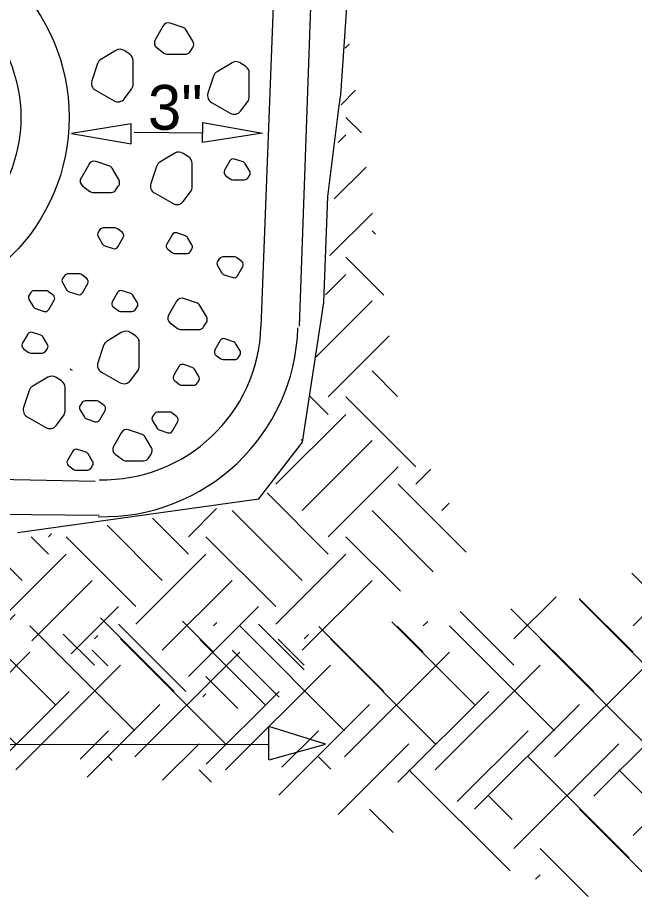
# Model space of a CAD drawing. Extents: x -262 to -177, y 992 to 1102.
# Drawn here: x -211.18 to -195.83, y 1030.01 to 1051.9 of the extents above; entities that cross this region are included whole.
import ezdxf

# ---------------------------------------------------------------- set-up
doc = ezdxf.new("R2010")
doc.units = 0
doc.layers.add('Default', color=7, linetype='Continuous')

# ---------------------------------------------------------------- blocks, each defined once
blk = doc.blocks.new('_X')
for p, q in [((61.308, 43.741), (61.383, 43.816)), ((43.771, 43.402), (43.752, 43.421)), ((61.23, 42.668), (61.503, 42.942)), ((43.787, 42.392), (43.501, 42.678)), ((61.615, 42.131), (61.319, 42.426)), ((61.177, 41.953), (61.319, 42.095)), ((43.802, 41.382), (43.281, 41.904)), ((43.169, 41.512), (43.255, 41.598)), ((61.098, 40.88), (61.704, 41.485)), ((42.775, 40.123), (43.752, 41.101)), ((43.822, 40.699), (43.752, 40.769)), ((61.02, 39.807), (61.824, 40.611)), ((43.983, 39.544), (43.255, 40.272)), ((61.88, 40.209), (61.817, 40.272)), ((44.084, 38.449), (42.758, 39.775)), ((62.038, 39.056), (61.319, 39.775)), ((42.552, 39.237), (42.758, 39.443)), ((60.938, 39.062), (61.319, 39.443)), ((42.366, 38.057), (43.255, 38.946)), ((60.75, 37.879), (61.817, 38.946)), ((42.426, 37.123), (43.752, 38.449)), ((60.988, 37.123), (62.145, 38.28)), ((44.084, 38.117), (44.169, 38.203)), ((44.25, 37.62), (43.752, 38.117)), ((44.41, 36.465), (43.255, 37.62)), ((62.303, 37.134), (61.817, 37.62)), ((60.988, 36.792), (60.633, 37.147)), ((44.084, 35.797), (42.758, 37.123)), ((62.645, 35.797), (61.319, 37.123)), ((42.426, 36.792), (42.202, 37.017)), ((42.055, 36.089), (42.758, 36.792)), ((59.994, 35.466), (61.319, 36.792)), ((42.06, 35.1), (43.255, 36.294)), ((60.491, 36.294), (60.476, 36.31)), ((60.491, 34.969), (61.817, 36.294)), ((44.084, 35.466), (44.584, 35.966)), ((42.437, 34.482), (43.752, 35.797)), ((60.988, 34.471), (62.314, 35.797)), ((62.645, 35.466), (62.933, 35.753)), ((45.078, 34.14), (43.752, 35.466)), ((44.581, 34.969), (45.154, 35.542)), ((63.602, 34.177), (62.314, 35.466)), ((60.988, 34.14), (59.827, 35.301)), ((45.078, 34.471), (45.724, 35.118)), ((63.142, 34.969), (63.282, 35.108)), ((44.581, 33.643), (43.255, 34.969)), ((47.233, 33.643), (45.907, 34.969)), ((58.336, 34.471), (58.87, 35.005)), ((60.491, 33.643), (59.165, 34.969)), ((62.978, 33.807), (61.817, 34.969)), ((58.336, 34.14), (57.656, 34.82)), ((47.73, 34.14), (47.122, 34.748)), ((47.73, 34.471), (47.973, 34.715)), ((57.839, 33.643), (56.793, 34.689)), ((49.884, 33.643), (48.846, 34.681)), ((50.381, 34.14), (49.881, 34.64)), ((50.381, 34.471), (50.525, 34.615)), ((52.536, 33.643), (51.606, 34.573)), ((44.084, 33.146), (42.758, 34.471)), ((46.735, 33.146), (45.41, 34.471)), ((49.387, 33.146), (48.061, 34.471)), ((52.039, 33.146), (50.713, 34.471)), ((53.033, 34.14), (52.641, 34.532)), ((53.033, 34.471), (53.077, 34.515)), ((54.69, 33.146), (53.364, 34.471)), ((55.187, 33.643), (54.365, 34.465)), ((55.685, 34.14), (55.355, 34.469)), ((55.685, 34.471), (55.741, 34.528)), ((57.342, 33.146), (56.016, 34.471)), ((59.994, 33.146), (58.668, 34.471)), ((62.354, 33.437), (61.319, 34.471)), ((42.687, 34.07), (42.758, 34.14)), ((44.084, 32.814), (45.41, 34.14)), ((46.735, 32.814), (48.061, 34.14)), ((49.387, 32.814), (50.713, 34.14)), ((52.039, 32.814), (53.364, 34.14)), ((54.69, 32.814), (56.016, 34.14)), ((57.342, 32.814), (58.668, 34.14)), ((59.994, 32.814), (61.319, 34.14)), ((43.064, 33.452), (43.255, 33.643)), ((44.581, 32.317), (45.907, 33.643)), ((47.233, 32.317), (48.558, 33.643)), ((50.244, 32.677), (51.21, 33.643)), ((52.941, 32.722), (53.862, 33.643)), ((55.365, 32.494), (56.513, 33.643)), ((57.839, 32.317), (59.165, 33.643)), ((60.491, 32.317), (61.817, 33.643)), ((43.44, 32.834), (43.752, 33.146)), ((45.342, 32.084), (46.404, 33.146)), ((47.73, 31.82), (49.056, 33.146)), ((51.348, 32.786), (51.707, 33.146)), ((53.896, 32.683), (54.359, 33.146)), ((56.114, 32.249), (57.01, 33.146)), ((58.336, 31.82), (59.662, 33.146)), ((44.195, 32.371), (43.752, 32.814)), ((47.615, 31.603), (46.404, 32.814)), ((49.498, 32.372), (49.056, 32.814)), ((51.752, 32.77), (51.707, 32.814)), ((54.515, 32.658), (54.359, 32.814)), ((58.288, 31.537), (57.01, 32.814)), ((60.532, 31.944), (59.662, 32.814)), ((46.406, 31.818), (45.907, 32.317)), ((48.792, 32.084), (48.558, 32.317)), ((56.809, 32.021), (56.513, 32.317)), ((60.054, 31.428), (59.165, 32.317)), ((48.086, 31.795), (48.061, 31.82)), ((59.274, 31.214), (58.668, 31.82)), ((58.611, 31.431), (58.668, 31.488))]:
    blk.add_line(p, q)

msp = doc.modelspace()

# ---------------------------------------------------------------- linework, layer by layer
for p, q in [((-205.125, 1044.203), (-204.618, 1057.264)), ((-204.17, 1044.215), (-203.712, 1057.151)), ((-203.143, 1049.973), (-202.932, 1052.925)), ((-207.56, 1051.691), (-207.76, 1051.341)), ((-207.066, 1051.651), (-207.385, 1051.758)), ((-206.819, 1051.308), (-206.986, 1051.587)), ((-208.737, 1051.079), (-209.108, 1050.856)), ((-208.393, 1050.985), (-208.526, 1051.074)), ((-207.72, 1051.15), (-207.54, 1051.014)), ((-206.889, 1051.051), (-206.823, 1051.15)), ((-208.306, 1050.236), (-208.306, 1050.821)), ((-207.451, 1050.985), (-207.012, 1050.985)), ((-209.194, 1050.75), (-209.336, 1050.323)), ((-205.847, 1050.771), (-206.218, 1050.549)), ((-205.504, 1050.678), (-205.637, 1050.766)), ((-206.304, 1050.442), (-206.446, 1050.016)), ((-205.416, 1049.928), (-205.416, 1050.514)), ((-209.247, 1050.09), (-208.781, 1049.824)), ((-208.526, 1049.877), (-208.345, 1050.118)), ((-203.177, 1049.701), (-203.143, 1049.973)), ((-206.357, 1049.783), (-205.891, 1049.517)), ((-205.636, 1049.569), (-205.455, 1049.81)), ((-203.459, 1047.443), (-203.177, 1049.701)), ((-208.283, 1049.046), (-206.566, 1049.025)), ((-207.269, 1048.521), (-207.641, 1048.298)), ((-206.926, 1048.427), (-207.059, 1048.516)), ((-209.405, 1048.248), (-209.604, 1047.898)), ((-208.91, 1048.208), (-209.23, 1048.315)), ((-207.726, 1048.192), (-207.868, 1047.765)), ((-206.838, 1047.678), (-206.838, 1048.263)), ((-205.901, 1048.329), (-206.034, 1048.096)), ((-205.571, 1048.302), (-205.784, 1048.373)), ((-205.406, 1048.074), (-205.518, 1048.259)), ((-208.663, 1047.865), (-208.83, 1048.144)), ((-206.007, 1047.968), (-205.887, 1047.878)), ((-205.453, 1047.902), (-205.409, 1047.969)), ((-205.828, 1047.858), (-205.535, 1047.858)), ((-209.565, 1047.707), (-209.384, 1047.571)), ((-209.296, 1047.542), (-208.857, 1047.542)), ((-208.734, 1047.608), (-208.667, 1047.707)), ((-207.779, 1047.532), (-207.313, 1047.266)), ((-207.058, 1047.319), (-206.877, 1047.56)), ((-203.565, 1044.807), (-203.459, 1047.443)), ((-208.757, 1046.661), (-209.05, 1046.661)), ((-208.578, 1046.551), (-208.698, 1046.641)), ((-209.179, 1046.445), (-209.068, 1046.259)), ((-209.132, 1046.617), (-209.176, 1046.55)), ((-208.685, 1046.19), (-208.552, 1046.423)), ((-207.338, 1046.491), (-207.471, 1046.258)), ((-207.008, 1046.464), (-207.221, 1046.535)), ((-206.844, 1046.236), (-206.955, 1046.422)), ((-209.014, 1046.217), (-208.801, 1046.145)), ((-207.445, 1046.13), (-207.324, 1046.04)), ((-207.265, 1046.02), (-206.973, 1046.02)), ((-206.891, 1046.064), (-206.846, 1046.131)), ((-206.16, 1045.895), (-206.205, 1045.828)), ((-205.786, 1045.939), (-206.078, 1045.939)), ((-205.606, 1045.828), (-205.727, 1045.919)), ((-206.207, 1045.723), (-206.096, 1045.537)), ((-205.713, 1045.468), (-205.58, 1045.701)), ((-210.017, 1045.47), (-210.062, 1045.404)), ((-209.643, 1045.514), (-209.936, 1045.514)), ((-209.463, 1045.404), (-209.584, 1045.494)), ((-206.043, 1045.494), (-205.829, 1045.423)), ((-210.064, 1045.298), (-209.953, 1045.113)), ((-209.57, 1045.043), (-209.437, 1045.276)), ((-210.851, 1045.053), (-210.895, 1044.987)), ((-210.476, 1045.097), (-210.769, 1045.097)), ((-210.297, 1044.987), (-210.417, 1045.077)), ((-209.9, 1045.07), (-209.687, 1044.999)), ((-208.696, 1045.053), (-208.829, 1044.82)), ((-208.366, 1045.026), (-208.579, 1045.097)), ((-208.201, 1044.798), (-208.313, 1044.983)), ((-206.73, 1044.794), (-207.05, 1044.901)), ((-210.898, 1044.882), (-210.786, 1044.696)), ((-210.403, 1044.627), (-210.27, 1044.859)), ((-208.802, 1044.692), (-208.682, 1044.602)), ((-208.248, 1044.626), (-208.204, 1044.692)), ((-207.225, 1044.834), (-207.424, 1044.485)), ((-206.483, 1044.452), (-206.65, 1044.73)), ((-204.091, 1041.328), (-203.565, 1044.807)), ((-210.733, 1044.653), (-210.52, 1044.582)), ((-208.623, 1044.582), (-208.33, 1044.582)), ((-207.384, 1044.293), (-207.204, 1044.158)), ((-206.553, 1044.194), (-206.487, 1044.294)), ((-210.931, 1044.014), (-211.064, 1043.781)), ((-210.602, 1043.987), (-210.815, 1044.058)), ((-208.585, 1044.061), (-208.957, 1043.838)), ((-208.242, 1043.967), (-208.375, 1044.056)), ((-207.115, 1044.128), (-206.676, 1044.128)), ((-210.437, 1043.759), (-210.548, 1043.944)), ((-208.154, 1043.218), (-208.154, 1043.803)), ((-206.14, 1043.854), (-206.273, 1043.621)), ((-205.811, 1043.827), (-206.024, 1043.898)), ((-211.038, 1043.653), (-210.918, 1043.563)), ((-210.484, 1043.587), (-210.44, 1043.654)), ((-209.042, 1043.731), (-209.184, 1043.305)), ((-205.646, 1043.599), (-205.757, 1043.785)), ((-210.858, 1043.543), (-210.566, 1043.543)), ((-206.247, 1043.493), (-206.127, 1043.403)), ((-206.067, 1043.383), (-205.775, 1043.383)), ((-205.693, 1043.427), (-205.649, 1043.494)), ((-207.166, 1043.213), (-207.299, 1042.98)), ((-206.836, 1043.186), (-207.049, 1043.257)), ((-206.672, 1042.958), (-206.783, 1043.144)), ((-210.433, 1042.943), (-210.804, 1042.72)), ((-210.089, 1042.849), (-210.222, 1042.938)), ((-209.095, 1043.072), (-208.629, 1042.806)), ((-208.374, 1042.859), (-208.194, 1043.099)), ((-207.272, 1042.852), (-207.152, 1042.762)), ((-207.093, 1042.742), (-206.8, 1042.742)), ((-206.718, 1042.786), (-206.674, 1042.853)), ((-210.89, 1042.613), (-211.032, 1042.187)), ((-210.002, 1042.1), (-210.002, 1042.685)), ((-209.583, 1042.307), (-209.628, 1042.241)), ((-209.209, 1042.351), (-209.502, 1042.351)), ((-209.029, 1042.241), (-209.15, 1042.331)), ((-209.63, 1042.136), (-209.519, 1041.95)), ((-209.136, 1041.881), (-209.003, 1042.114)), ((-207.403, 1042.074), (-207.696, 1042.074)), ((-207.224, 1041.964), (-207.344, 1042.055)), ((-210.943, 1041.954), (-210.477, 1041.688)), ((-210.222, 1041.741), (-210.041, 1041.982)), ((-209.466, 1041.907), (-209.253, 1041.836)), ((-207.825, 1041.859), (-207.713, 1041.673)), ((-207.778, 1042.03), (-207.822, 1041.964)), ((-207.33, 1041.604), (-207.197, 1041.837)), ((-208.1, 1041.528), (-208.419, 1041.635)), ((-207.66, 1041.63), (-207.447, 1041.559)), ((-208.594, 1041.568), (-208.794, 1041.219)), ((-207.853, 1041.186), (-208.02, 1041.464)), ((-205.176, 1039.916), (-204.091, 1041.328)), ((-209.808, 1041.101), (-209.941, 1040.868)), ((-209.479, 1041.075), (-209.692, 1041.146)), ((-209.314, 1040.846), (-209.425, 1041.032)), ((-208.754, 1041.027), (-208.574, 1040.892)), ((-207.923, 1040.928), (-207.857, 1041.028)), ((-209.915, 1040.741), (-209.795, 1040.65)), ((-209.361, 1040.674), (-209.316, 1040.741)), ((-208.485, 1040.862), (-208.046, 1040.862)), ((-220.29, 1040.571), (-209.254, 1040.357)), ((-209.735, 1040.631), (-209.443, 1040.631)), ((-211.182, 1039.078), (-205.176, 1039.916)), ((-220.316, 1039.634), (-209.152, 1039.505))]:
    msp.add_line(p, q)
for points in [[(-206.579, 1048.788), (-206.573, 1049.284), (-205.087, 1049.016), (-205.087, 1049.016)], [(-208.354, 1048.757), (-208.352, 1049.253), (-209.842, 1049.012), (-209.842, 1049.012)]]:
    msp.add_lwpolyline(points, close=True)
for radius in [4.855, 3.656]:
    msp.add_circle((-214.755, 1049.413), radius)
for centre, radius, start, end in [((-207.432, 1051.618), 0.148, 71.5553, 150.2691), ((-207.113, 1051.511), 0.148, 30.9494, 71.5553), ((-207.632, 1051.268), 0.148, 150.2691, 233.1145), ((-206.946, 1051.232), 0.148, 326.3249, 30.9494), ((-208.635, 1050.91), 0.197, 56.3249, 120.9494), ((-207.012, 1051.133), 0.148, 270, 326.3249), ((-209.007, 1050.687), 0.197, 120.9494, 161.5553), ((-208.502, 1050.821), 0.197, 0, 56.3249), ((-207.451, 1051.133), 0.148, 233.1145, 270), ((-205.746, 1050.603), 0.197, 56.3249, 120.9494), ((-205.613, 1050.514), 0.197, 0, 56.3249), ((-206.117, 1050.38), 0.197, 120.9494, 161.5553), ((-209.149, 1050.261), 0.197, 161.5553, 240.2691), ((-208.502, 1050.236), 0.197, 323.1145, 0), ((-206.259, 1049.954), 0.197, 161.5553, 240.2691), ((-205.613, 1049.928), 0.197, 323.1145, 0), ((-208.683, 1049.995), 0.197, 240.2691, 323.1145), ((-205.793, 1049.688), 0.197, 240.2691, 323.1145), ((-207.168, 1048.352), 0.197, 56.3249, 120.9494), ((-207.035, 1048.263), 0.197, 0, 56.3249), ((-209.277, 1048.174), 0.148, 71.5553, 150.2691), ((-208.957, 1048.068), 0.148, 30.9494, 71.5553), ((-207.539, 1048.129), 0.197, 120.9494, 161.5553), ((-205.815, 1048.28), 0.0984, 71.5553, 150.2691), ((-205.602, 1048.209), 0.0984, 30.9494, 71.5553), ((-205.948, 1048.047), 0.0984, 150.2691, 233.1145), ((-205.491, 1048.023), 0.0984, 326.3249, 30.9494), ((-209.476, 1047.825), 0.148, 150.2691, 233.1145), ((-208.79, 1047.789), 0.148, 326.3249, 30.9494), ((-207.682, 1047.703), 0.197, 161.5553, 240.2691), ((-205.828, 1047.957), 0.0984, 233.1145, 270), ((-205.535, 1047.957), 0.0984, 270, 326.3249), ((-209.296, 1047.69), 0.148, 233.1145, 270), ((-208.857, 1047.69), 0.148, 270, 326.3249), ((-207.035, 1047.678), 0.197, 323.1145, 0), ((-207.216, 1047.437), 0.197, 240.2691, 323.1145), ((-209.05, 1046.562), 0.0984, 90, 146.3249), ((-208.757, 1046.562), 0.0984, 53.1145, 90), ((-209.094, 1046.496), 0.0984, 146.3249, 210.9494), ((-208.637, 1046.472), 0.0984, 330.2691, 53.1145), ((-207.253, 1046.442), 0.0984, 71.5553, 150.2691), ((-207.04, 1046.371), 0.0984, 30.9494, 71.5553), ((-208.983, 1046.31), 0.0984, 210.9494, 251.5553), ((-207.386, 1046.209), 0.0984, 150.2691, 233.1145), ((-206.928, 1046.185), 0.0984, 326.3249, 30.9494), ((-208.77, 1046.239), 0.0984, 251.5553, 330.2691), ((-207.265, 1046.119), 0.0984, 233.1145, 270), ((-206.973, 1046.119), 0.0984, 270, 326.3249), ((-206.123, 1045.774), 0.0984, 146.3249, 210.9494), ((-206.078, 1045.84), 0.0984, 90, 146.3249), ((-205.786, 1045.84), 0.0984, 53.1145, 90), ((-205.665, 1045.75), 0.0984, 330.2691, 53.1145), ((-209.98, 1045.349), 0.0984, 146.3249, 210.9494), ((-209.936, 1045.416), 0.0984, 90, 146.3249), ((-209.643, 1045.416), 0.0984, 53.1145, 90), ((-209.522, 1045.325), 0.0984, 330.2691, 53.1145), ((-206.011, 1045.588), 0.0984, 210.9494, 251.5553), ((-205.798, 1045.517), 0.0984, 251.5553, 330.2691), ((-209.869, 1045.163), 0.0984, 210.9494, 251.5553), ((-210.813, 1044.932), 0.0984, 146.3249, 210.9494), ((-210.769, 1044.999), 0.0984, 90, 146.3249), ((-210.476, 1044.999), 0.0984, 53.1145, 90), ((-210.356, 1044.908), 0.0984, 330.2691, 53.1145), ((-209.655, 1045.092), 0.0984, 251.5553, 330.2691), ((-208.61, 1045.004), 0.0984, 71.5553, 150.2691), ((-208.397, 1044.933), 0.0984, 30.9494, 71.5553), ((-207.096, 1044.761), 0.148, 71.5553, 150.2691), ((-210.702, 1044.746), 0.0984, 210.9494, 251.5553), ((-208.743, 1044.771), 0.0984, 150.2691, 233.1145), ((-208.286, 1044.747), 0.0984, 326.3249, 30.9494), ((-206.777, 1044.654), 0.148, 30.9494, 71.5553), ((-210.489, 1044.675), 0.0984, 251.5553, 330.2691), ((-208.623, 1044.68), 0.0984, 233.1145, 270), ((-208.33, 1044.68), 0.0984, 270, 326.3249), ((-207.296, 1044.411), 0.148, 150.2691, 233.1145), ((-206.61, 1044.376), 0.148, 326.3249, 30.9494), ((-210.846, 1043.965), 0.0984, 71.5553, 150.2691), ((-209.061, 1044.326), 4.857, 268.6351, 358.2114), ((-209.061, 1044.326), 3.937, 268.6351, 358.2114), ((-208.484, 1043.892), 0.197, 56.3249, 120.9494), ((-207.115, 1044.276), 0.148, 233.1145, 270), ((-206.676, 1044.276), 0.148, 270, 326.3249), ((-210.633, 1043.894), 0.0984, 30.9494, 71.5553), ((-208.856, 1043.669), 0.197, 120.9494, 161.5553), ((-208.351, 1043.803), 0.197, 0, 56.3249), ((-206.055, 1043.805), 0.0984, 71.5553, 150.2691), ((-205.842, 1043.734), 0.0984, 30.9494, 71.5553), ((-210.979, 1043.732), 0.0984, 150.2691, 233.1145), ((-210.566, 1043.642), 0.0984, 270, 326.3249), ((-210.521, 1043.708), 0.0984, 326.3249, 30.9494), ((-206.188, 1043.572), 0.0984, 150.2691, 233.1145), ((-205.73, 1043.548), 0.0984, 326.3249, 30.9494), ((-210.858, 1043.642), 0.0984, 233.1145, 270), ((-206.067, 1043.482), 0.0984, 233.1145, 270), ((-205.775, 1043.482), 0.0984, 270, 326.3249), ((-209.793, 1043.211), 0.0984, 210.9494, 251.5553), ((-208.998, 1043.243), 0.197, 161.5553, 240.2691), ((-208.351, 1043.218), 0.197, 323.1145, 0), ((-207.08, 1043.164), 0.0984, 71.5553, 150.2691), ((-206.867, 1043.093), 0.0984, 30.9494, 71.5553), ((-210.332, 1042.774), 0.197, 56.3249, 120.9494), ((-207.213, 1042.931), 0.0984, 150.2691, 233.1145), ((-206.756, 1042.907), 0.0984, 326.3249, 30.9494), ((-210.703, 1042.551), 0.197, 120.9494, 161.5553), ((-210.199, 1042.685), 0.197, 0, 56.3249), ((-208.532, 1042.977), 0.197, 240.2691, 323.1145), ((-207.093, 1042.841), 0.0984, 233.1145, 270), ((-206.8, 1042.841), 0.0984, 270, 326.3249), ((-209.502, 1042.253), 0.0984, 90, 146.3249), ((-209.209, 1042.253), 0.0984, 53.1145, 90), ((-210.845, 1042.125), 0.197, 161.5553, 240.2691), ((-210.199, 1042.1), 0.197, 323.1145, 0), ((-209.546, 1042.186), 0.0984, 146.3249, 210.9494), ((-209.088, 1042.162), 0.0984, 330.2691, 53.1145), ((-207.696, 1041.976), 0.0984, 90, 146.3249), ((-207.403, 1041.976), 0.0984, 53.1145, 90), ((-209.435, 1042.001), 0.0984, 210.9494, 251.5553), ((-209.221, 1041.929), 0.0984, 251.5553, 330.2691), ((-207.74, 1041.909), 0.0984, 146.3249, 210.9494), ((-207.283, 1041.886), 0.0984, 330.2691, 53.1145), ((-210.379, 1041.859), 0.197, 240.2691, 323.1145), ((-208.466, 1041.495), 0.148, 71.5553, 150.2691), ((-207.629, 1041.724), 0.0984, 210.9494, 251.5553), ((-208.146, 1041.388), 0.148, 30.9494, 71.5553), ((-207.416, 1041.653), 0.0984, 251.5553, 330.2691), ((-208.666, 1041.145), 0.148, 150.2691, 233.1145), ((-207.979, 1041.11), 0.148, 326.3249, 30.9494), ((-209.723, 1041.052), 0.0984, 71.5553, 150.2691), ((-209.51, 1040.981), 0.0984, 30.9494, 71.5553), ((-209.856, 1040.819), 0.0984, 150.2691, 233.1145), ((-209.398, 1040.796), 0.0984, 326.3249, 30.9494), ((-208.485, 1041.01), 0.148, 233.1145, 270), ((-208.046, 1041.01), 0.148, 270, 326.3249), ((-209.735, 1040.729), 0.0984, 233.1145, 270), ((-209.443, 1040.729), 0.0984, 270, 326.3249)]:
    msp.add_arc(centre, radius, start, end)
at = {"layer": 'Default'}
for p, q in [((-204.932, 1033.42), (-204.934, 1034.242)), ((-203.519, 1033.802), (-204.932, 1034.242)), ((-224.254, 1033.798), (-204.932, 1033.802)), ((-204.925, 1033.417), (-203.519, 1033.802))]:
    msp.add_line(p, q, dxfattribs=at)

# ---------------------------------------------------------------- block references
for p, xscale, yscale in [((-310.703, 968.893), 1.968503937007874, 1.968503937007874), ((-313.668, 968.57), 1.968503937007874, 1.968503937007874), ((-283.488, 993.734), 1.3123359580052494, 1.3123359580052494)]:
    msp.add_blockref('_X', p, dxfattribs=dict(xscale=xscale, yscale=yscale))

# ---------------------------------------------------------------- texts
msp.add_text('3"', height=1.1155, dxfattribs=at).set_placement((-207.939, 1049.104))

doc.saveas('drawing.dxf')
